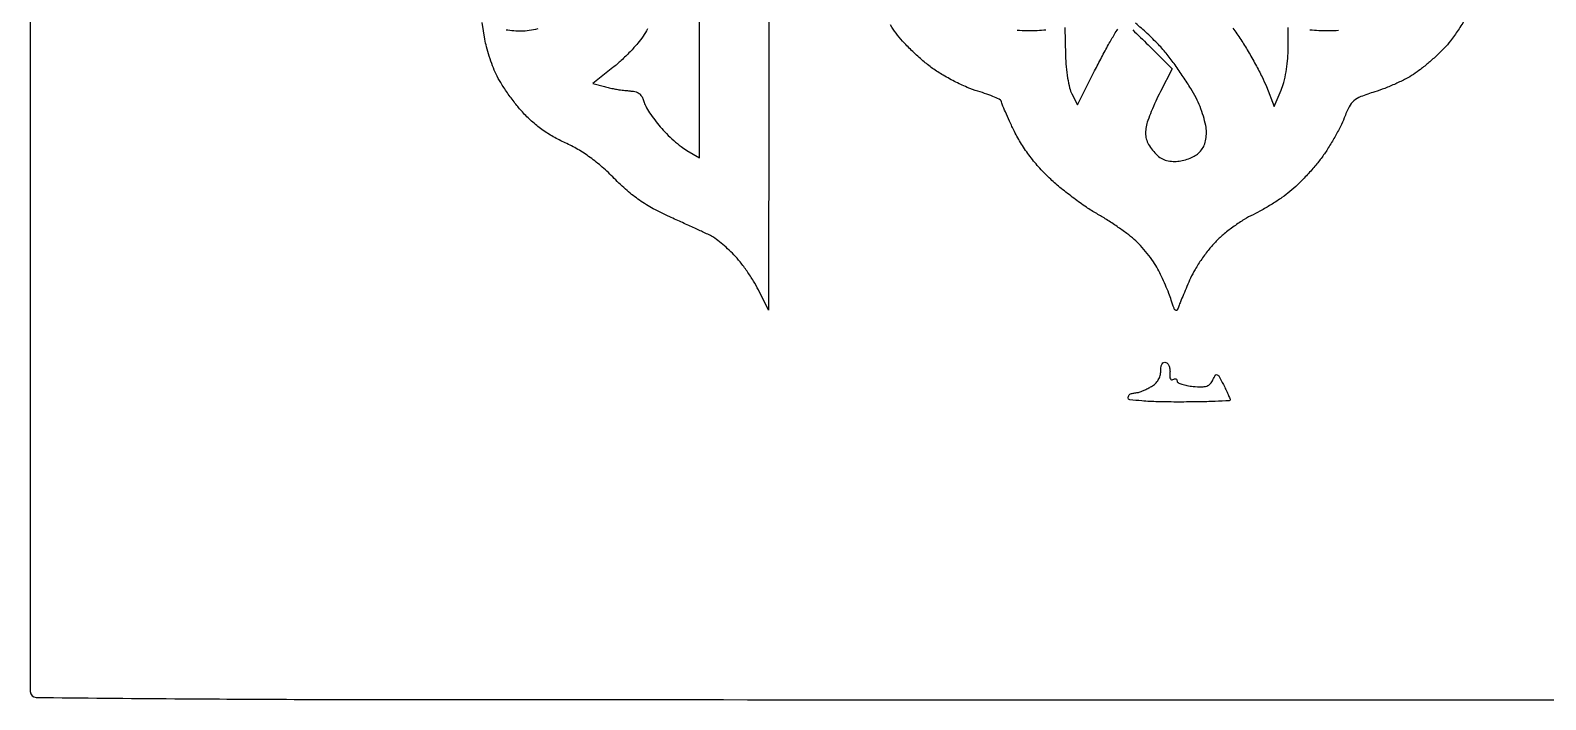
# Model space of a CAD drawing. Extents: x 0.1 to 47.6, y 0.1 to 68.1.
# Drawn here: x 0.08 to 31.5, y 0.08 to 13.97 of the extents above; entities that cross this region are included whole.
import ezdxf

# ---------------------------------------------------------------- set-up
doc = ezdxf.new("R2010")
doc.units = 0
doc.header["$MEASUREMENT"] = 0

msp = doc.modelspace()

# ---------------------------------------------------------------- linework, layer by layer
for points in [[(47.611162, 58.041729, 0.000003), (47.592503, 67.994465, 0.396422)], [(0.084396, 46.957908), (0.084388, 34.0515), (0.084396, 21.145082), (0.08442, 10.251669), (0.084451, 0.392402, 0.000155), (0.084494, 0.2538, 0.410905), (0.20561, 0.13146, 0.000891), (3.077325, 0.105901, 0.00169), (8.024872, 0.087414, 0.000089), (23.8572, 0.0846), (47.6298, 0.0846), (47.6298, 34.0515, 0.000175), (47.625241, 47.076395, 0.000292)], [(15.3972, 17.2584), (15.392745, 12.71115), (15.38829, 8.1639), (15.179517, 8.585103, 0.022878), (15.077728, 8.768834, 0.014578), (14.943624, 8.973155, 0.014645), (14.800075, 9.166253, 0.026243), (14.669648, 9.314656, 0.013987), (14.540897, 9.439333, 0.013243), (14.403059, 9.558981, 0.013323), (14.275524, 9.658318, 0.044441), (14.184926, 9.713401, 0.005722), (14.076313, 9.765333, 0.000896), (13.860811, 9.864891, 0.000996), (13.606285, 9.98131, 0.000869), (13.339412, 10.102176, -0.01855), (12.999876, 10.270658, -0.02718), (12.715989, 10.445515, -0.027574), (12.455759, 10.648122, -0.019901), (12.188199, 10.900632, 0.019522), (11.942169, 11.133175, 0.022626), (11.690171, 11.33403, 0.023817), (11.433878, 11.501972, 0.02766), (11.174966, 11.635824, -0.025264), (10.925575, 11.763245, -0.025558), (10.691304, 11.914722, -0.025872), (10.476458, 12.08733, -0.027492), (10.285141, 12.277929, -0.018419), (10.13201, 12.46141, -0.013273), (9.974431, 12.676584, -0.013436), (9.835338, 12.889499, -0.028108), (9.74125, 13.063538, -0.019035), (9.669052, 13.233665, -0.012907), (9.599343, 13.432332, -0.013018), (9.54189, 13.627989, -0.025259), (9.508083, 13.787327), (9.452888, 14.132495)], [(12.879849, 13.999854, -0.014457), (12.787722, 13.849541, -0.031964), (12.678043, 13.703049, -0.014537), (12.517362, 13.525528, -0.014327), (12.336538, 13.347565, -0.019088), (12.16184, 13.197226), (11.745673, 12.865869), (11.985187, 12.803943, 0.007269), (12.086193, 12.779389, 0.006515), (12.19162, 12.756819, 0.006546), (12.286793, 12.73903, 0.020257), (12.3516, 12.73048, -0.001112), (12.410186, 12.725021, -0.000607), (12.482019, 12.71808, -0.000605), (12.554988, 12.71085, -0.000964), (12.617379, 12.704471, -0.116614), (12.674088, 12.684665, -0.066989), (12.729663, 12.637669, -0.06117), (12.775764, 12.57211, -0.061271), (12.804602, 12.497381, 0.06294), (12.842111, 12.401135, 0.017895), (12.92386, 12.262606, 0.017723), (13.028234, 12.111457, 0.017912), (13.1427, 11.968631, 0.019066), (13.27291, 11.828738, 0.014779), (13.424675, 11.686344, 0.015019), (13.574379, 11.561788, 0.034503), (13.695727, 11.479667), (13.959, 11.326834), (13.959, 15.011717)], [(29.835229, 14.211884, -0.013706), (29.683723, 13.973454, -0.013869), (29.526553, 13.753864, -0.028619), (29.389574, 13.593259, -0.01551), (29.247688, 13.453908, -0.010247), (29.076598, 13.302369, -0.010316), (28.904052, 13.161765, -0.019631), (28.758755, 13.057187, -0.027373), (28.601394, 12.965014, -0.013038), (28.389944, 12.863115, -0.012881), (28.162857, 12.767844, -0.017854), (27.954428, 12.695107, 0.016185), (27.664833, 12.595126, 0.085894), (27.521242, 12.5098, 0.09978), (27.425081, 12.387007, 0.025673), (27.323221, 12.155268, -0.025366), (27.244246, 11.975295, -0.012444), (27.126629, 11.754317, -0.012313), (26.992742, 11.530265, -0.017494), (26.862068, 11.338536, -0.017636), (26.716634, 11.154397, -0.011709), (26.537666, 10.953276, -0.011793), (26.35449, 10.765945, -0.022439), (26.197202, 10.625706, -0.019366), (26.032686, 10.502047, -0.011479), (25.827756, 10.366939, -0.011478), (25.616801, 10.241355, -0.019333), (25.433673, 10.147097, 0.030012), (25.250616, 10.047877, 0.016683), (25.039617, 9.906583, 0.016591), (24.834865, 9.748785, 0.02569), (24.670234, 9.598114, 0.025984), (24.522253, 9.431527, 0.016909), (24.3684, 9.225122, 0.017012), (24.231588, 9.012946, 0.030806), (24.136748, 8.829477, 0.002457), (24.062715, 8.659418, 0.002471), (23.990496, 8.488957, 0.00241), (23.92899, 8.339741, 0.009922), (23.893987, 8.2485, -0.039421), (23.856909, 8.166634, -0.46724), (23.826908, 8.160786, -0.137938), (23.794807, 8.206232, -0.00736), (23.737596, 8.3754, 0.016493), (23.68806, 8.51351, 0.008066), (23.616337, 8.686279, 0.007992), (23.535921, 8.863675, 0.011479), (23.45863, 9.01791, 0.029263), (23.366149, 9.170108, 0.017035), (23.238732, 9.341747, 0.016995), (23.098894, 9.505547, 0.027415), (22.967949, 9.633886, 0.019995), (22.81709, 9.756018, 0.009417), (22.613244, 9.902078, 0.009316), (22.393723, 10.047243, 0.012958), (22.191574, 10.16834, -0.021357), (21.977125, 10.30175, -0.010745), (21.717766, 10.487186, -0.01065), (21.457429, 10.690697, -0.015527), (21.237706, 10.881801, -0.02191), (21.013247, 11.10866, -0.021849), (20.809284, 11.354492, -0.022306), (20.631712, 11.611679, -0.025558), (20.486297, 11.872519, -0.005025), (20.384037, 12.085616, -0.007141), (20.297767, 12.27721, -0.004299), (20.229123, 12.439473, -0.097817), (20.219283, 12.488882, 0.279356), (20.197599, 12.524536, 0.015325), (20.074605, 12.583785, 0.020132), (19.915587, 12.646934, 0.012993), (19.726929, 12.707736, -0.030521), (19.504432, 12.788152, -0.01646), (19.240722, 12.912544, -0.016338), (18.979436, 13.057445, -0.024659), (18.762985, 13.201847, -0.019323), (18.563428, 13.361996, -0.014049), (18.353767, 13.554597, -0.014232), (18.164921, 13.748874, -0.03), (18.032299, 13.911946, -0.019947), (17.919606, 14.082864, -0.010882)], [(9.946192, 13.985028, 0.016394), (10.110994, 13.966492, 0.02112), (10.263257, 13.960858, 0.034346), (10.423583, 13.97273, 0.019884), (10.613733, 14.007791, 0.019809)], [(20.539209, 13.97547, 0.012344), (20.748225, 13.967419, 0.01232), (20.958872, 13.969701, 0.02012), (21.136966, 13.983209)], [(21.5307, 14.029063), (21.544401, 13.453192, 0.017459), (21.558329, 13.216188, 0.017357), (21.588772, 12.980266, 0.017493), (21.629698, 12.776299, 0.062487), (21.676212, 12.6519), (21.794322, 12.426478), (22.148493, 13.129289, -0.004646), (22.293503, 13.410511, -0.005452), (22.436332, 13.674286, -0.004831), (22.561497, 13.894501, -0.03325), (22.631022, 13.997673, -0.112173)], [(22.937713, 13.980875, -0.004677), (23.259177, 13.668663), (23.758975, 13.17408), (23.512326, 12.69939, 0.012169), (23.41429, 12.498936, 0.011336), (23.323663, 12.289194, 0.011395), (23.251629, 12.099202, 0.037246), (23.216427, 11.969565, 0.047733), (23.203791, 11.837379, 0.066654), (23.219543, 11.719825, 0.062891), (23.266751, 11.605608, 0.037259), (23.349128, 11.483115, 0.041872), (23.450018, 11.374863, 0.068397), (23.553382, 11.304101, 0.069995), (23.670233, 11.264863, 0.046083), (23.811668, 11.2518, 0.04567), (23.932799, 11.262887, 0.032677), (24.064774, 11.296288, 0.033196), (24.187359, 11.345191, 0.058745), (24.279288, 11.40325, 0.059421), (24.363098, 11.489434, 0.065077), (24.421304, 11.590445, 0.059451), (24.455126, 11.710763, 0.038836), (24.46632, 11.854667, 0.051504), (24.451432, 11.998814, 0.021436), (24.403224, 12.188641, 0.020936), (24.333758, 12.3892, 0.025404), (24.251526, 12.570367, 0.018855), (24.142133, 12.763844, 0.008898), (23.987258, 13.005419, 0.008804), (23.815951, 13.252887, 0.012281), (23.653515, 13.467599, 0.022987), (23.471339, 13.676068, 0.014144), (23.239195, 13.904963, 0.014175), (22.996259, 14.118773, 0.02452)], [(25.014689, 14.019187, -0.010954), (25.178609, 13.779219, -0.011054), (25.330468, 13.534437, -0.008628), (25.484848, 13.262231, -0.008738), (25.619873, 13.003617, -0.02095), (25.708409, 12.806319), (25.873094, 12.3939), (26.015707, 12.72868, 0.038926), (26.070474, 12.891274, 0.018613), (26.116427, 13.107025, 0.018326), (26.147908, 13.337088, 0.02484), (26.15832, 13.546545), (26.15832, 14.029629)], [(26.606836, 13.983338, 0.015817), (26.799723, 13.969578, 0.012578), (27.00847, 13.966566, 0.01277), (27.202204, 13.973595, 0.03092)]]:
    msp.add_lwpolyline(points, format="xyb")
msp.add_lwpolyline([(23.62455, 7.082974, -0.143973), (23.663433, 7.054804, -0.073994), (23.69306, 7.001852, -0.063739), (23.709454, 6.933411, -0.05515), (23.709277, 6.85951, 0.037431), (23.706632, 6.789505, 0.101835), (23.718368, 6.741552, 0.215033), (23.74192, 6.721547, 0.21161), (23.772727, 6.725778, -0.072495), (23.805045, 6.73978, -0.148448), (23.832386, 6.738942, -0.188707), (23.850441, 6.723783, -0.125491), (23.8572, 6.697279, 0.280055), (23.877406, 6.664034, 0.038411), (23.95534, 6.63092, 0.034953), (24.063275, 6.602772, 0.022542), (24.191295, 6.584711, 0.021195), (24.368045, 6.575388, 0.084257), (24.474957, 6.592401, 0.127375), (24.546454, 6.639173, 0.07977), (24.601463, 6.723337, -0.032908), (24.650638, 6.816538, -0.379941), (24.68711, 6.827554, -0.158725), (24.728246, 6.789408, -0.007758), (24.817268, 6.623613, -0.006508), (24.870793, 6.516721, -0.008928), (24.915954, 6.419117, -0.006204), (24.951106, 6.336687, -0.097985), (24.957, 6.306901, -0.399212), (24.939084, 6.288038, -0.001886), (24.646359, 6.27406, -0.006865), (24.304992, 6.263742, -0.004121), (23.8995, 6.2604, -0.006171), (23.460691, 6.265816, -0.013787), (23.127525, 6.283242, -0.008841), (22.875017, 6.307943, -0.380863), (22.842, 6.345, -0.096013), (22.848416, 6.378106, -0.086153), (22.866851, 6.407855, -0.085885), (22.894295, 6.429723, -0.094555), (22.9266, 6.440175, 0.005449), (22.963625, 6.445214, 0.003883), (23.004987, 6.451631, 0.00392), (23.044347, 6.458368, 0.008344), (23.07465, 6.464323, 0.048905), (23.110275, 6.475674, 0.008303), (23.175377, 6.504966, 0.008998), (23.250921, 6.542151, 0.007903), (23.32845, 6.583624, 0.063994), (23.408292, 6.642431, 0.068436), (23.468602, 6.718321, 0.068689), (23.506026, 6.807415, 0.065221), (23.5188, 6.904927, -0.036783), (23.52536, 6.993981, -0.097529), (23.546644, 7.05386, -0.169737), (23.580754, 7.082508, -0.177658)], format="xyb", close=True)

doc.saveas('drawing.dxf')
